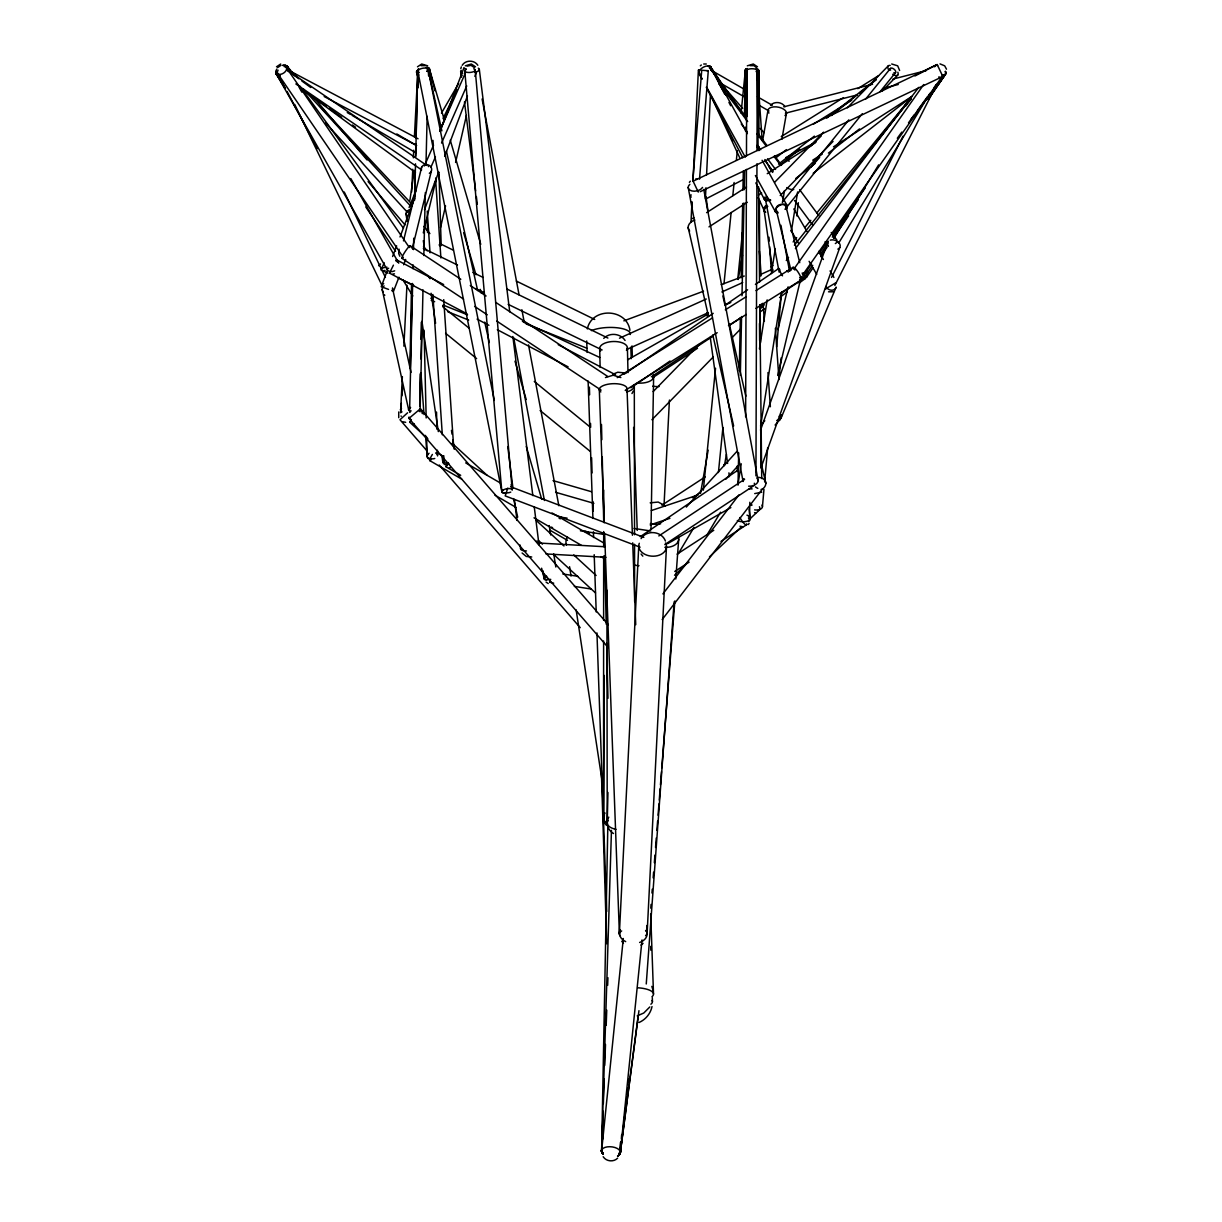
<?xml version="1.0" encoding="UTF-8"?>
<svg xmlns="http://www.w3.org/2000/svg" width="1222" height="1222" viewBox="0 0 1222 1222"><rect width="100%" height="100%" fill="white"/><g stroke="black" fill="none" stroke-linecap="round" stroke-linejoin="round"><path stroke-width="1.5" d="M603.607 640.97L603.561 818.893M603.622 620.226L603.668 556.086M603.668 546.662L603.683 531.57M603.683 522.13L603.714 490.068M745.634 416.809L746.428 169.43M746.474 156.111L746.749 70.479L745.71 119.634M755.944 475.832L756.953 163.748M756.983 150.428L757.243 70.509L758.129 150.55M604.279 675.461L603.561 817.64M651.005 529.111L653.617 376.666M409.935 367.822L411.539 284.054M419.742 404.1L420.322 373.642M420.979 339.365L421.3 322.241M607.823 825.751L601.606 1151.353L611.458 830.349M620.577 1142.127L620.394 1151.643L620.791 1142.326M737.202 471.616L737.324 465.918M739.264 370.831L740.349 317.583M741.158 277.654L742.671 203.494M742.93 190.189L743.327 171.172M744.442 116.029L745.374 70.387L745.405 76.238M738.012 485.073L738.684 452.873M740.333 375.246L741.571 316.544M741.998 295.724L743.954 202.944M744.244 189.685L744.641 170.759M745.481 130.998L745.557 127.21M757.044 80.072L757.243 70.601M749.498 519.381L749.834 502.273M758.236 89.634L758.633 70.616M409.584 411.661L412.639 283.932M413.005 268.672L413.097 264.869M413.464 249.609L413.739 238.183M414.655 200.041L415.511 163.824M415.694 156.202L417.756 70.418M420.078 411.829L422.995 289.813M423.82 255.505L425.332 192.587M426.004 163.992L427.15 116.334M607.945 792.482L607.227 822.925L606.891 590.119M410.241 368.265L412.379 283.428M414.563 196.711L415.19 172.21M415.572 157.119L415.892 143.936M416.045 138.269L417.664 74.175L414.411 136.895M419.788 406.147L420.582 374.1M420.964 359.024L421.926 321.325M603.072 1111.165L601.606 1151.2L601.85 1145.472M603.347 1103.542L604.248 1078.766M604.737 1065.416L605.501 1044.443M606.188 1025.38L606.754 1010.136M607.655 985.36L607.93 977.722M602.079 1139.775L603.026 1116.984M690.98 222.404L691.973 201.981M693.057 179.71L698.388 70.173L699.458 70.189L698.495 70.189M705.4 198.911L705.934 187.776M706.576 174.777L710.44 94.949M400.541 412.746L402.359 376.59M403.886 346.162L406.941 285.291M411.631 192.068L412.776 169.247M413.357 157.821L413.739 150.214M640.099 547.181L505.19 495.903L507.756 488.189M619.401 933.196L638.755 545.99M664.05 504.869L669.427 400.068M647.11 933.883L666.479 546.677M603.011 1130.075L602.385 1139.591L603.011 1131.984M621.02 1142.478L620.379 1151.995L621.082 1142.509M646.255 983.97L674.132 601.804M675.797 578.984L678.714 539.055M621.356 1138.705L621.631 1134.902M650.776 908.19L651.066 904.402M651.968 893.022L652.258 889.219M653.159 877.839L653.602 872.157M654.35 862.671L654.946 855.079M655.542 847.488L656.275 838.017M656.871 830.425L657.619 820.94M658.062 815.242L658.963 803.862M659.254 800.074L660.14 788.694M660.445 784.906L661.484 771.617M661.789 767.828L674.88 600.903M400.755 410.882L401.351 403.367M401.962 395.836L402.725 386.427M699.519 179.176L708.286 70.769L701.734 70.234L692.813 180.551L698.266 192.083M427.914 438.927L409.767 422.247L411.295 420.322M762.452 506.534L763.964 489.426M764.651 481.819L767.691 447.603M776.642 346.849L781.362 293.631M426.982 450.872L400.006 419.742L407.583 412.792M743.159 481.514L743.724 478.642M703.337 490.19L715.542 368.234M723.989 283.81L731.123 212.521M732.818 195.642L734.132 182.506M736.392 159.99L737.324 150.612M741.082 113.096L745.405 69.944M718.414 472.532L722.92 427.501M737.752 279.303L742.457 232.394M553.703 583.169L549.992 582.222M601.636 1150.788L623.312 938.511M638.953 1010.686L620.348 1152.3L642.039 939.947M778.857 378.744L781.148 357.924M796.851 215.943L798.317 202.699M620.364 1152.209L624.641 1116.343M625.084 1112.57L625.771 1106.918M626.214 1103.13L626.901 1097.478M627.573 1091.811L628.016 1088.038M628.704 1082.371L629.147 1078.598M608.144 647.492L409.11 418.581L410.256 417.328L420.46 408.713L608.22 624.671M620.348 1152.254L638.128 1016.246M409.889 200.316L414.319 170.377M737.981 484.538L741.25 463.81M759.427 348.881L767.172 299.894M771.357 273.514L775.222 249.013M782.676 201.92L784.463 190.617M760.664 425.592L781.82 291.829M786.876 259.797L787.472 256.024M791.352 231.538L797.615 191.961M550.206 581.076L549.961 582.497M700.557 493.306L708.149 450.17M738.195 279.487L742.487 255.108M762.62 140.698L767.905 110.698M724.417 465.674L726.403 454.416M781.866 139.323L786.494 113.066M440.546 227.567L445.556 205.861M455.577 162.434L466.437 115.403M777.986 329.573L788.114 286.865M777.742 375.444L800.67 278.876M423.286 232.852L435.597 181.589M403.489 240.902L421.636 167.261M412.288 248.509L431.335 171.187M466.987 313.794L389.482 273.117L393.438 265.159M396.172 260.591L396.478 259.797L443.647 284.558M399.12 249.181L398.693 253.534L399.823 256.238M460.786 68.661L461.32 66.904M398.739 411.951L398.739 417.695M587.339 328.917C591.799 306.997 626.764 308.173 629.941 330.291M652.013 1006.561C650.562 1013.618 645.552 1019.728 638.907 1022.539M760.512 430.144L827.813 241.956M760.939 467.98L839.774 247.531M381.188 286.727L387.237 270.734M392.613 256.513L396.646 245.851M400.006 236.976L414.777 197.872M440.302 130.357L463.795 68.157L466.117 68.967M391.804 290.668L393.484 291.386L398.968 277.195M403.672 264.762L405.689 259.431M424.492 209.665L438.591 172.348M444.64 156.355L467.461 95.942M474.854 76.39L476.198 72.846M409.095 207.557L416.198 189.96M441.02 128.371L456.616 89.649M781.041 418.092L835.833 287.857M424.401 165.948L433.55 145.158M439.66 131.304L465.628 72.419M430.862 167.307L435.444 156.92M441.554 143.066L466.743 85.907M384.243 262.822L380.989 269.925L387.863 273.163M443.036 118.61L455.027 93.865M460.694 475.312L446.03 466.804L448.398 462.619M831.525 277.47L903.012 136.253M834.84 285.474L936.128 85.433M631.973 393.545L633.256 391.147M772.273 271.192L772.884 270.047M790.145 270.795L790.848 269.497M441.463 113.096L458.647 83.508M395.806 260.836L396.478 259.843M390.154 272.094L389.574 273.025M678.378 553.581L693.989 527.415M706.896 535.114L720.552 512.217M446.595 465.888L446.045 466.773M833.969 238.153L878.633 164.863M838.598 243.209L929.911 93.376M420.399 408.835L419.65 409.645M806.673 277.073L813.134 267.633M820.665 256.635L827.111 247.211M834.641 236.197L848.618 215.775M928.216 99.456L945.416 74.313L927.849 99.196M804.045 277.837L812.737 265.311M820.359 254.359L827.966 243.392M832.319 237.129L858.424 199.553M928.033 99.349L945.431 74.298M793.888 269.115L923.695 84.547M802.487 275.133L942.116 76.604M803.847 274.904L811.53 264.028M819.198 253.137L826.882 242.246M832.381 234.487L865.298 187.837M897.315 138.254L901.79 132.098M908.481 122.857L914.071 115.158M917.417 110.545L927.467 96.691M934.173 87.465L936.403 84.379M786.281 260.546L788.557 257.567M795.415 248.616L918.745 87.388M911.016 119.298L945.278 74.511M662.935 593.892L739.05 494.803M662.171 619.569L762.497 488.953M905.456 106.283L911.307 98.783M794.422 245.148L910.864 98.707M879.855 137.063L910.864 98.417M782.248 202.21L848.832 119.878M865.482 99.303L890.441 68.432M784.982 209.283L862.274 113.738M880.1 91.681L895.558 72.572M793.124 241.956L796.668 237.633M804.916 227.521L810.812 220.311M816.708 213.086L911.077 97.607M276.493 66.813L280.709 64.002M277.638 67.577L280.984 65.346M417.496 66.813L421.712 64.002L427.685 65.82M462.191 65.27C465.597 59.802 474.411 59.802 477.817 65.27M408.53 409.477L410.607 407.4M689.376 182.338L690.308 181.207M641.092 538.627C646.652 529.538 661.744 531.035 665.425 541.025M748.185 524.589L749.117 523.444M649.814 1006.959L643.765 1013.023L637.227 1015.879M810.797 167.322L819.641 157.439M686.306 507.084L736.942 451.376M761 424.92L764.789 420.735M725.715 479.33L738.378 465.399M775.099 425.012L780.155 419.452M774.702 182.231L823.552 132.175M847.32 107.811L888.257 65.866M780.232 195.551L833.037 141.431M881.902 91.36L897.742 75.122M653.144 391.605L699.732 343.917M651.952 419.726L713.174 357.053M731.81 337.975L741.128 328.443M759.763 309.365L763.75 305.286M411.203 420.933L409.798 422.247M810.339 146.594L821.245 135.948M674.544 575.226L685.634 564.808M709.478 556.85L741.387 526.896M749.712 519.09L759.427 509.971M837.956 241.681L835.329 243.575M465.307 65.82L471.295 64.002L475.511 66.813M382.715 284.375L383.708 283.55M700.313 65.82L701.321 64.995M747.314 65.82L753.287 64.002L757.503 66.813M770.547 105.229C774.504 101.105 781.958 101.838 785.013 106.665M400.373 409.507L401.503 408.576M603.744 338.357C609.564 332.262 620.562 333.346 625.084 340.464M640.97 945.08L643.062 943.353M617.645 1158.151C613.704 1162.29 606.249 1161.557 603.179 1156.73M831.418 115.54L856.714 95.301M859.692 92.933L862.671 90.55M865.65 88.167L876.067 79.827M780.461 164.726L799.814 149.252M775.985 157.775L786.433 149.603M826.759 118.091L876.037 79.583M778.536 164.13L814.387 136.116M795.827 178.427L815.074 163.473M828.409 153.101L859.509 128.921M813.195 173.264L912.406 96.126M759.977 312.084L764.498 308.723M779.575 297.557L787.121 291.982M799.173 283.046L805.206 278.585M624.03 374.283L713.19 313.321M725.7 304.752L747.604 289.782M755.425 284.436L778.888 268.382M630.949 387.771L670.053 361.025M640.267 536.687L737.966 470.103M658.826 535.939L744.626 479.238M664.799 544.569L752.126 486.845M651.357 376.773L713.434 335.867M729.351 325.373L742.09 316.987M759.595 305.439L762.772 303.346M653.098 377.415L697.518 348.27M760.985 306.646L764.162 304.553M781.622 293.112L802.243 279.578M661.912 505.19L705.216 476.886M723.791 464.742L726.876 462.726M692.4 497.797L700.13 492.741M677.095 554.131L713.755 530.302M674.758 571.468L689.101 562.135M720.98 541.407L746.474 524.834M706.606 212.659L746.505 187.012M767.248 173.677L815.135 142.898M708.989 226.88L747.284 202.256M758.465 195.077L761.657 193.03M812.722 160.204L822.299 154.048M833.465 146.854L911.673 96.599M709.829 67.775L710.685 67.149L722.171 86.716M826.561 288.193L825.354 289.003L836.092 282.633M617.232 377.644L712.426 317.919M725.333 309.823L746.306 296.671M755.99 290.592L793.093 267.312M625.221 390.383L717.192 332.69M728.48 325.602L746.23 314.466M755.914 308.387L801.097 280.052M781.27 136.559L843.44 97.638M857.783 88.656L878.496 75.688M813.455 124.17L851.703 100.235M667.426 543.744L730.848 507.604M627.573 359.864L708.439 313.886M709.386 67.821L710.608 67.179L724.6 93.987M467.079 66.141L471.02 65.346L474.365 67.577M692.202 218.616L693.821 217.745M605.455 377.552L613.154 375.215L620.852 377.552M612.741 374.314L617.752 372.236L625.756 373.031M761.764 492.191L754.707 493.596M914.988 75.963L936.953 64.613M706.377 198.651L743.572 179.435M785.838 157.607L816.265 141.889M942.223 75.138L942.788 76.39L937.167 64.537L693.118 181.192M700.191 191.686L942.849 76.482M619.493 338.204L706.255 299.023M721.881 291.982L742.701 282.572M760.053 274.736L772.197 269.252M626.687 349.507L708.241 312.679M725.593 304.843L730.802 302.491M623.862 320.867L703.536 291.203M721.24 284.604L744.259 276.035M651.357 510.536L698.098 494.956M650.165 524.91L669.931 518.311M420.994 65.652L425.012 65.652M749.987 65.652L754.005 65.652L756.357 67.577M833.587 291.798L828.516 291.798M650.196 502.838L658.2 502.059L665.303 505.847M783.791 106.818L872.584 84.242M892.946 79.063L926.245 70.601M785.41 113.188L857.554 94.842M883.46 88.259L898.262 84.501M703.704 64.002L706.285 64.002M891.709 64.002L897.681 65.82L899.621 70.494M383.784 270.566L385.083 270.444M392.98 273.988L394.446 273.835M449.36 467.69L450.643 467.568M752.141 488.892L749.208 488.892M531.738 556.988L526.315 556.453L522.1 553.001M537.481 542.95L604.737 546.738M545.974 553.933L605.959 557.308M706.79 70.632L708.225 70.754M939.993 63.88L944.682 65.82L946.5 69.211M938.71 77.001L939.993 77.123M695.639 178.992L697.105 179.145M833.801 238.122L835.084 238.244M405.689 422.338L402.802 421.773M412.96 423.866L414.243 424.003M754.554 512.644L755.838 512.782M742.869 526.789L739.982 526.224M559.645 516.982L567.084 518.128M634.05 528.423L650.791 530.99M580.374 530.791L604.554 534.503M562.823 573.973L577.838 576.31M574.34 586.392L591.234 589.035M553.047 480.613L591.326 491.672M555.598 492.283L593.877 503.327M407.705 211.085L409.905 211.925M381.906 286.941L388.55 289.415M474.793 72.373L476.168 72.846L474.839 72.266M510.689 486.768L643.826 537.375M526.163 323.967L586.789 348.178M431.183 300.291L434.65 301.681M443.311 305.133L467.552 314.818M447.558 311.625L468.698 320.088M464.788 68.585L463.825 68.172M522.436 321.371L599.819 357.496M398.173 277.974L413.647 285.2M423.331 248.402L457.517 265.006M472.883 272.475L483.148 277.455M507.069 289.079L607.899 338.051M475.648 288.545L484.187 292.7M508.123 304.324L602.11 349.981M439.706 243.514L453.331 250.189M516.356 281.075L594.702 319.461M558.225 344.696L615.521 374.757M477.099 319.11L488.892 325.296M497.323 329.711L568.093 366.86M291.951 72.037L418.046 138.773M324.181 96.538L416.656 145.479M383.708 294.578L384.854 295.189M551.443 527.11L552.588 527.721M548.22 583.52L546.066 582.084M711.555 70.464L744.381 89.282M757.503 96.798L772.273 105.26M721.408 83.707L744.381 96.874M759.152 105.336L769.005 110.973M436.575 452.43L442.99 456.142M429.716 460.587L461.763 479.146M549.885 530.18L567.512 540.384M465.704 462.894L499.92 482.736M552.054 512.98L604.187 543.21M494.895 495.154L516.081 507.435M533.999 517.822L581.244 545.226M600.796 556.575L604.05 558.454M293.219 73.259L296.411 75.138M396.814 133.977L415.938 145.189M347.262 112.561L350.454 114.44M352.043 115.372L415.786 152.735M410.225 245.79L460.801 279.258M470.287 285.536L486.096 295.999M495.582 302.277L607.823 376.529M401.931 258.331L463.581 299.13M474.64 306.447L487.288 314.818M496.774 321.096L601.102 390.124M287.002 69.929L426.768 165.428M295.846 83.951L421.483 169.797M315.49 98.554L326.259 106.268M329.344 108.483L341.656 117.297M352.44 125.026L355.51 127.225M288.407 71.12L298.825 78.758M301.803 80.942L310.724 87.495M300.872 88.427L415.419 172.47M442.7 306.646L469.294 328.351M534.289 381.447L590.425 427.288M445.587 333.27L476.611 358.596M540.124 410.485L590.348 451.498M788.877 267.267L790.008 268.214M452.247 443.296L487.166 475.373M536.046 520.297L563.984 545.959M573.76 554.956L596.107 575.486M538.245 540.323L542.446 544.172M553.612 554.437L595.511 592.945M319.385 105.55L411.417 203.662M303.621 89.237L411.127 206.625M325.648 123.025L407.568 212.475M721.286 84.058L742.64 108.376M760.221 128.402L763.979 132.694M786.586 158.432L789.091 161.289M439.233 465.017L580.221 627.665M287.048 66.202L295.663 76.299M312.908 96.507L367.089 159.99M423.728 226.375L429.884 233.585M368.082 181.589L405.032 224.879M423.499 246.523L427.196 250.846M641.092 554.024L642.818 556.132M536.55 541.132L538.597 544.172M621.738 941.246L623.449 943.353M719.071 83.661L747.665 121.543M756.815 133.656L765.965 145.785M773.969 156.385L780.827 165.474M741.265 123.987L746.978 131.564M757.273 145.204L760.71 149.741M767.569 158.829L775.573 169.446M710.349 68.906L746.505 117.816M757.808 133.106L766.836 145.326M774.748 156.034L781.53 165.199M799.6 189.654L818.816 215.637M831.235 232.455L836.887 240.092M765.171 160.739L773.083 171.447M794.56 200.484L812.63 224.94M825.064 241.757L828.44 246.34M287.384 68.982L289.614 72.052M299.665 85.815L403.382 228.102M276.523 74.221L283 83.646L276.478 74.16M286.33 67.531L409.339 247.531M277.669 73.457L401.733 255.031M710.394 66.66L739.31 109.216M287.506 66.798L289.645 70.005M427.868 275.546L429.991 278.708M365.79 206.976L395.577 251.289M710.456 66.752L725.807 90.565M727.854 93.743L731.947 100.097M287.689 67.103L290.76 71.915M285.52 88.32L276.309 73.885L285.322 88.549M402.848 279.777L412.807 295.984M719.101 83.738L725.929 95.026M757.09 146.625L759.03 149.848M764.88 159.532L772.671 172.424M768.974 166.589L771.83 171.477M793.796 208.962L807.162 231.798M818.633 251.35L823.399 259.507M830.089 270.917L833.908 277.44M790.955 230.347L798.592 243.377M809.101 261.309L816.739 274.354M287.766 67.241L291.539 73.885M299.054 87.174L301.88 92.154M350.79 178.504L398.754 263.204M276.233 73.763L387.206 269.726M710.639 67.057L747.39 133.641M762.085 160.281L786.892 205.235M702.115 78.941L699.351 73.946L701.917 78.895M706.713 87.266L745.283 157.195M755.395 175.51L775.603 212.139M461.32 74.099L462.191 75.718M412.318 247.883L413.021 249.181M287.094 91.451L317.185 148.641M728.938 102.373L730.68 105.734M706.27 87.281L742.777 157.745M755.822 182.903L764.514 199.69M344.253 192.022L385.419 277.394M294.685 104.374L382.776 287.078M937.61 65.499L937.198 64.613M710.853 95.515L739.738 157.806M758.19 197.597L764.605 211.437M730.619 135.596L732.94 140.79M651.845 986.383L653.098 990.507M421.727 410.775L422.308 413.647M429.411 68.982L444.38 120.107M450.276 140.209L480.765 244.308M514.997 361.193L526.224 399.548M416.595 72.022L418.734 79.323M463.657 232.745L475.969 274.751M480.246 289.354L481.315 293.005M526.254 446.427L541.758 499.386M429.35 68.676L434.91 90.718M416.656 72.327L418.504 79.674M541.621 568.215L544.401 579.228M786.082 206.717L799.723 262.684M776.413 210.658L790.939 270.23M722.874 295.984L724.997 305.271M729.259 323.815L745.848 396.188M760.726 461.137L765.827 483.408M688.139 227.399L708.546 316.467M712.808 335.027L733.643 425.959M428.143 69.547L441.875 130.83M446.442 151.253L477.649 290.531M484.722 322.104L489.289 342.527M418.688 75.168L417.863 71.456L501.891 491.824M513.53 498.591L517.7 517.166M392.598 288.713L411.004 372.389M382.18 289.415L408.759 410.287M428.174 69.669L494.284 400.449M511.102 484.554L512.217 490.159M780.919 225.26L789.549 271.208M765.339 198.636L779.147 272.17M482.11 98.982L519.09 294.96M521.87 309.746L524.314 322.684M528.5 344.879L558.851 505.725M513.714 337.822L544.416 500.516M703.765 189.395L758.114 480.658M688.185 187.378L742.884 480.521M549.197 525.567L550.694 534.992M553.703 553.841L555.811 567.023M542.996 570.811L544.202 578.357M569.589 566.702L571.01 576.097M576.142 609.885L603.194 788.19M423.316 240.627L424.706 250.021M431.122 293.249L435.582 323.311M451.468 430.404L452.033 434.177M452.873 439.813L454.263 449.207M405.964 213.636L407.079 221.151M422.14 322.623L438.316 431.595M441.936 456.02L442.776 461.656M763.933 209.13L772.64 270.23M705.995 196.605L708.073 211.681M749.04 509.192L750.339 518.617M691.576 201.706L692.355 207.343M706.866 312.801L707.385 316.559M710.242 337.272L727.609 463.443M728.908 472.853L729.427 476.626M479.33 69.455L509.757 311.87M512.858 336.493L532.823 495.582M534.258 506.947L539.009 544.829M460.663 71.548L461.381 77.23M464.467 101.854L475.648 190.876M476.351 196.543L477.313 204.12M507.741 446.549L512.965 488.22M514.401 499.584L517.013 520.419M520.098 545.043L520.572 548.831M475.236 70.097L512.11 488.708M464.772 70.891L501.83 491.397M420.948 372.939L424.019 414.594M425.562 435.414L427.104 456.234L426.631 437.048M758.312 85.372L762.177 140.408M768.974 237.205L769.249 240.994M769.646 246.691L771.372 271.36M775.374 328.306L778.979 379.553M759.427 251.106L761.169 275.775M763.17 304.247L764.376 321.325M767.966 372.573L770.364 406.743M428.235 70.234L428.617 75.917M432.97 140.377L433.23 144.181M435.658 180.199L440.898 257.934M443.723 299.65L453.698 447.527M417.756 70.769L418.535 82.149M427.226 211.07L430.037 252.786M432.863 294.487L442.318 434.788M443.723 455.653L444.121 461.336M758.282 95.011L758.45 98.799M627.008 388.642L632.431 535.236M632.706 542.843L635.73 624.702M646.835 925.497L647.11 933.104M599.299 389.513L604.218 522.772M604.646 534.197L619.401 933.975M630.812 347.231L631.224 358.688M633.622 427.379L637.242 530.409M650.7 913.949L653.51 994.097M586.713 340.969L587.11 352.425M588.118 381.05L592.93 518.433M593.403 531.784L593.602 537.512M594.197 554.681L596.214 611.932M596.947 632.92L606.723 911.505M632.003 345.902L632.354 357.343M650.715 946.378L650.822 950.197M652.319 997.839L652.426 1001.658M589.401 387.16L589.63 394.798M590.532 423.392L590.654 427.196M591.601 457.7L592.074 472.945M592.96 501.539L593.266 511.071M601.331 770.334L606.738 943.796M438.958 172.226L441.203 245.622M427.089 217.485L427.547 232.547M627.405 347.919L628.001 372.634M599.681 348.423L600.139 367.44M601.484 424.477L601.85 439.691M602.247 456.799L603.775 521.458M604.05 532.868L604.371 546.173M604.585 555.689L606.204 624.152M606.662 643.154L607.96 698.312M436.529 412.058L436.941 429.228M437.445 450.231L437.583 455.943M417.848 74.405L418.168 87.77M424.049 330.169L426.173 417.955M758.526 186.783L759.565 282.145M759.824 305.042L761.718 478.596M746.749 70.555L747.253 116.319M759.473 323.479L759.626 340.602M758.816 98.997L758.633 70.464L759.015 137.185M760.191 308.234L760.42 342.481M759.076 146.716L759.091 150.535M759.381 200.087L759.824 276.34M759.992 304.935L760.206 341.152M760.695 425.027L760.939 466.957M745.374 70.525L745.649 118.183M634.31 385.831L634.539 534.717M634.554 544.264L634.63 601.53M618.867 1153.812A9.394 3.865 1.8 0 0 620.241 1151.032A9.394 3.895 1.1 0 1 618.867 1153.751A9.394 3.926 2.4 0 0 620.241 1151.093A9.394 4.812 4.2 0 1 618.851 1154.561A9.394 4.705 5.8 0 0 617.156 1148.405A9.394 4.705 5.8 0 0 604.844 1147.458A9.394 4.705 5.8 0 0 603.164 1153.492A9.394 3.895 1.1 0 1 601.759 1150.65A9.394 3.131 2.1 0 0 601.759 1151.766M603.149 1153.705A9.394 4.812 4.2 0 1 601.774 1150.131A9.394 4.292 3.8 0 0 603.149 1153.446A9.394 3.865 1.8 0 1 601.759 1150.559M613.505 833.526A13.87 12.617 1.4 0 1 608.77 817.136M634.081 384.579A13.87 6.828 -0.1 0 1 626.81 391.895M615.995 829.341A13.87 6.828 -0.1 0 1 608.205 820.497M665.501 543.011A13.87 9.868 2.9 0 1 653.296 556.209A13.87 9.868 2.9 0 1 639.289 543.286M646.148 930.232A13.87 9.868 2.9 0 1 639.625 942.468M625.679 941.627A13.87 9.868 2.9 0 1 620.379 929.591M600.842 391.941A13.87 5.392 -2.1 0 1 612.466 383.708A13.87 5.392 -2.1 0 1 626.046 390.658M645.567 930.675A13.87 5.392 -2.1 0 1 645.567 935.64M620.379 935.93A13.87 5.392 -2.1 0 1 621.662 930.95M762.329 489.121A7.515 2.688 37.5 0 1 761.077 489.426M757.823 488.372A7.515 2.688 37.5 0 1 755.44 486.906M754.325 483.225A5.255 2.78 56.5 0 1 754.371 483.652M753.653 485.837A5.255 2.78 56.5 0 1 753.424 485.974M392.522 287.918A5.255 4.323 -12.4 0 1 392.399 289.92M383.357 292.089A5.255 4.323 -12.4 0 1 384.105 285.902M409.935 412.379A5.255 4.323 -12.4 0 1 411.096 410.821M418.825 410.623A5.255 4.323 -12.4 0 1 419.406 411.325M428.051 71.395A5.255 2.963 1.4 0 0 427.074 68.707A5.255 2.597 -3.9 0 1 427.654 71.456M418.611 72.052A5.255 2.963 1.4 0 1 418.611 68.814M473.693 68.829A5.255 1.955 -5 0 1 473.693 71.609A5.255 1.955 -5 0 1 466.3 72.159A5.255 1.955 -5 0 1 466.3 69.394M510.75 492.099A5.255 1.955 -5 0 1 503.556 492.71A5.255 1.955 -5 0 1 502.99 490.068M418.993 72.602A5.255 2.276 -11.3 0 1 419.482 69.379A5.255 2.276 -11.3 0 1 426.524 68.233A5.255 2.276 -11.3 0 1 427.013 71.319M504.228 493.383A5.255 2.276 -11.3 0 1 503.785 489.717A5.255 2.276 -11.3 0 1 511.85 489.365M782.508 275.836A7.515 3.116 55.6 0 1 779.728 269.298M689.651 231.05A9.394 6.874 -12.9 0 1 694.86 220.021M757.38 477.359A9.394 6.874 -12.9 0 1 765.278 481.101A9.394 6.874 -12.9 0 1 763.108 488.601M757.044 70.907A5.255 1.665 -0.6 0 0 755.715 69.287A5.255 1.741 1.2 0 1 757.044 71.075M747.345 71.304A5.255 1.665 -0.6 0 1 747.345 69.776A5.255 1.741 1.2 0 0 747.345 71.212A5.255 1.757 0.2 0 1 748.979 69.058A5.255 1.757 0.2 0 1 755.838 69.318A5.255 1.757 0.2 0 1 756.082 71.609M702.543 187.409A7.515 4.567 -10.6 0 1 691.881 190.938A7.515 4.567 -10.6 0 1 689.85 184.278M756.907 478.26A7.515 4.567 -10.6 0 1 756.662 483.561A7.515 4.567 -10.6 0 1 748.628 486.203M403.382 257.292A7.515 1.023 -56.5 0 1 402.542 256.101A7.515 1.023 -56.5 0 1 408.026 247.669A7.515 1.023 -56.5 0 1 410.012 247.119M792.971 268.84A7.515 1.68 57.9 0 1 795.553 268.825A7.515 1.68 57.9 0 1 800.792 277.195A7.515 1.68 57.9 0 1 799.662 279.502M421.468 170.27A5.255 4.674 13.8 0 1 424.553 164.771A5.255 4.674 13.8 0 1 431.106 167.292A5.255 4.674 13.8 0 1 429.334 173.295M284.146 66.614A5.255 3.04 -34.3 0 1 286.07 70.571A5.255 3.04 -34.3 0 1 279.578 74.374A5.255 3.04 -34.3 0 1 278.097 70.158M770.67 200.026A5.255 3.727 -10.6 0 1 765.079 197.475M945.278 71.533A6.629 3.467 37.4 0 1 942.605 75.352A6.629 3.697 34.8 0 0 945.599 71.64M934.723 66.477A6.629 3.467 37.4 0 1 935.594 65.835M786.785 270.765A6.629 3.467 37.4 0 1 788.266 272.094M776.627 211.039A5.255 4.338 -13.7 0 1 780.721 204.364A5.255 4.338 -13.7 0 1 786.25 209.512M777.971 212.323A5.255 4.338 -13.7 0 1 777.559 212.048M802.274 272.903A5.255 4.338 -13.7 0 1 802.274 273.682M794.712 269.97A5.255 4.338 -13.7 0 1 795.186 269.757M801.388 276.691A5.255 2.994 35.1 0 1 800.96 277.119M800.013 277.501A5.255 2.994 35.1 0 1 799.631 277.562M282.557 65.408A6.629 4.659 -29.5 0 1 287.766 70.907M280.296 75.703A6.629 4.659 -29.5 0 1 276.798 69.058M394.691 270.826A6.629 4.659 -29.5 0 1 386.87 267.068M396.89 261.63A6.629 4.659 -29.5 0 1 397.792 262.134M388.489 268.443A5.255 1.329 -29.5 0 1 388.627 268.229M708.348 66.08A6.629 3.635 -27.4 0 1 710.685 70.036A6.629 3.681 -28.9 0 0 707.981 65.957A6.629 3.681 -28.9 0 0 700.16 69.761A6.629 3.681 -28.9 0 0 700.71 74.832M700.68 74.741A6.629 3.635 -27.4 0 1 699.564 70.509M770.196 200.255A6.629 3.635 -27.4 0 1 764.315 197.216M897.88 72.205A6.629 3.101 44.3 0 1 892.732 74.267M888.898 70.341A6.629 3.101 44.3 0 1 890.212 65.408M770.456 200.423A6.629 3.101 44.3 0 1 766.102 196.162M777.925 213.208A6.629 3.681 -28.9 0 1 776.169 208.259A6.629 3.681 -28.9 0 1 784.57 204.166A6.629 3.681 -28.9 0 1 786.326 209.115M890.563 70.204A3.284 1.68 39 0 1 891.846 68.096A3.284 1.68 39 0 1 895.589 71.12A3.284 1.68 39 0 1 893.786 72.816M428.342 166.513A3.284 0.962 -55.7 0 1 428.448 166.65M618.867 1153.476A9.394 3.131 2.1 0 0 620.241 1151.231A9.394 4.292 3.8 0 1 618.851 1154.271M606.601 825.43A13.87 11.38 0.3 0 1 605.043 813.027M607.563 823.2A13.87 6.965 0 0 1 604.478 815.716M638.984 565.71A13.87 11.777 3.6 0 1 633.882 564.793M600.659 350.851A13.87 6.66 -1.4 0 1 613.551 341.503A13.87 6.66 -1.4 0 1 626.443 350.378M407.43 216.126A6.629 4.124 -8.4 0 1 411.356 209.069M446.931 465.154A6.629 4.124 -8.4 0 1 444.243 458.907M418.611 72.144A5.255 2.597 -3.9 0 1 418.611 69.303M448.886 463.673A5.255 2.597 -3.9 0 1 444.197 460.862M478.291 68.172A9.394 3.009 -7.2 0 1 475.877 72.19M462.756 73.228A9.394 3.009 -7.2 0 1 461.32 70.357M526.468 550.969A9.394 3.009 -7.2 0 1 521.229 547.639M426.997 68.401A5.255 2.108 -12.6 0 1 426.997 71.105M418.428 72.342A5.255 2.108 -12.6 0 1 418.428 70.372M830.273 240.138A6.629 4.628 19.7 0 1 838.995 242.827A6.629 4.628 19.7 0 1 837.849 249.151M827.813 245.469A6.629 4.628 19.7 0 1 828.409 241.208M757.151 68.661A6.629 2.872 -0.3 0 1 757.151 72.281M747.314 72.556A6.629 2.872 -0.3 0 1 747.314 68.493M760.68 466.178A6.629 2.872 -0.3 0 1 760.832 467.476M793.735 189.578A6.629 3.88 9 0 1 786.831 187.577M435.597 178.107A5.255 4.705 13.5 0 1 434.436 183.147M765.476 212.185A5.255 4.399 -8.1 0 1 766.759 205.097M384.686 267.45A5.255 3.574 -27.8 0 1 380.668 267.679M378.866 265.51A5.255 3.574 -27.8 0 0 378.927 265.846A5.255 1.787 -27.8 0 1 380.546 263.952M709.371 67.607A5.255 2.658 -31.1 0 1 709.524 67.836M765.69 212.154A5.255 2.872 -24.9 0 1 767.813 206.381M620.196 1151.292A9.394 5.484 7.5 0 1 617.614 1155.966M603.179 1153.843A9.394 5.484 7.5 0 1 601.804 1149.703A9.394 5.82 7.4 0 0 603.179 1154.072A9.394 5.682 6.8 0 1 601.804 1149.765M653.083 374.833A13.87 6.645 1 0 1 637.242 382.99M678.485 537.42A13.87 8.875 4.2 0 1 664.875 547.349M591.402 330.627A21.935 7.103 -2 0 1 616.682 327.725A21.935 7.103 -2 0 1 630.262 334.523M637.609 987.773A21.935 7.103 -2 0 1 651.968 996.755M746.718 523.795A6.629 1.65 57 0 1 744.442 523.841A6.629 1.65 57 0 1 739.982 517.517M779.285 416.183A5.255 2.062 42.3 0 1 778.765 419.711M409.019 417.649A5.255 3.62 1.1 0 1 409.003 417.313M411.371 419.757A5.255 2.902 1.4 0 1 409.003 417.282M425.943 67.241A6.629 2.78 -16.3 0 1 428.953 70.143M417.634 73.351A6.629 2.78 -16.3 0 1 418.474 69.547M559.157 518.418A6.629 2.78 -16.3 0 1 560.486 518.754M801.158 278.02A6.629 2.673 56.6 0 1 800.975 278.173M691.087 197.261A7.515 4.46 -7.8 0 1 691.087 194.787M746.963 515.149A7.515 4.46 -7.8 0 1 748.674 521.595M758.159 69.685A6.629 2.49 1.2 0 1 758.159 71.518M746.107 71.533A6.629 2.49 1.2 0 1 746.107 69.257M748.414 518.006A6.629 2.49 1.2 0 1 746.489 521.412A6.629 2.49 1.2 0 1 737.324 520.541M836.108 287.048A5.255 4.414 22.8 0 1 831.296 290.21A5.255 4.414 22.8 0 1 826.118 286.376M781.209 415.205A5.255 4.414 22.8 0 1 776.734 420.46M781.148 414.854A5.255 2.093 -4 0 1 780.339 416.992M771.311 267.083A7.515 2.673 69.6 0 1 772.839 265.525M439.385 245.286A6.629 5.804 -1.8 0 1 439.844 245.729M285.429 65.453A6.629 3.529 -40.5 0 1 287.521 67.913M276.814 71.64A6.629 3.529 -40.5 0 0 278.158 75.489A6.629 4.644 -32.5 0 1 275.897 71.701M439.233 244.721A6.629 3.529 -40.5 0 1 439.508 244.904M935.472 65.973A6.629 3.697 34.8 0 0 934.555 66.721A6.629 3.574 34.4 0 1 935.472 66.003M802.503 276.752A6.629 3.712 35.2 0 1 802.197 276.997M287.842 69.196A6.629 4.017 -33.9 0 0 285.245 65.56A6.629 3.926 -34.5 0 1 287.796 69.089M433 297.465A6.629 4.017 -33.9 0 1 430.831 298.26M287.353 67.913A6.629 1.818 -33.9 0 0 286.055 66.584A6.629 1.711 -34.5 0 1 287.292 67.821M276.844 72.77A6.629 1.818 -33.9 0 0 277.959 74.42A6.629 1.711 -34.5 0 1 276.707 73.183M603.133 1153.385A9.394 3.926 2.4 0 1 601.759 1150.467M566.473 545.18A13.87 10.784 -8.6 0 1 567.482 537.161M584.834 531.035A13.87 10.784 -8.6 0 1 589.508 533.174M430.724 459.823A5.255 0.794 -59.9 0 1 429.777 459.609A5.255 0.794 -59.9 0 1 432.405 454.416M759.427 506.733A5.255 2.643 46.8 0 1 758.144 510.384M430.908 459.701A5.255 3.742 -4.2 0 1 427.211 456.982A5.255 3.742 -4.2 0 1 429.044 453.255M435.643 453.011A5.255 3.742 -4.2 0 1 437.491 455.164M434.757 458.51A5.255 2.826 -1.4 0 1 428.28 457.899A5.255 2.826 -1.4 0 1 428.265 454.324M550.755 579.365A6.629 1.94 -9.1 0 1 544.997 579.167A6.629 1.94 -9.1 0 1 545.272 577.12M428.403 67.913A6.629 2.551 -14.1 0 1 428.998 70.189M417.267 72.923A6.629 2.551 -14.1 0 1 417.267 70.509M546.677 580.297A6.629 2.551 -14.1 0 1 546.677 576.234M802.869 277.868A6.629 2.658 56.7 0 1 800.028 279.258M768.943 113.081A9.394 4.857 10 0 1 771.586 107.246A9.394 4.857 10 0 1 783.546 109.109A9.394 4.857 10 0 1 784.982 115.571M758.343 70.311A6.629 2.643 5.7 0 1 758.343 71.762M746.138 71.227A6.629 2.643 5.7 0 1 746.138 68.783M761.993 505.083A6.629 3.849 5.1 0 1 760.939 508.902A6.629 3.849 5.1 0 1 754.631 509.88M751.179 505.434A5.255 1.634 -0.5 0 1 752.126 505.022M285.444 66.278A6.629 2.856 -31.6 0 1 287.796 68.172M278.097 74.741A6.629 2.856 -31.6 0 1 276.676 71.655M803.771 273.132A5.255 3.513 -11.7 0 1 803.434 274.797M803.496 273.759A6.629 3.697 34.8 0 1 800.761 278.83M443.922 304.843A6.629 3.926 -34.5 0 1 442.838 305.576M659.086 386.564A13.87 6.11 2.9 0 1 652.747 386.167M660.598 523.826A13.87 8.615 2.9 0 1 650.394 523.505M652.059 1000.421A21.935 6.858 -1.8 0 1 650.898 1004.224M401.305 412.471A5.255 4.033 4.6 0 1 401.977 411.845M401.305 416.29A5.255 2.963 2.9 0 1 401.03 416.015M805.726 276.844A6.629 2.658 53.5 0 1 802.533 278.142M807.391 270.765A6.629 4.766 -22.7 0 1 803.602 277.425M945.416 71.319A6.629 3.574 34.4 0 1 943.185 75.26M806.138 273.117A6.629 3.574 34.4 0 1 803.939 278.005M283.107 65.255A6.629 4.644 -32.5 0 1 288.117 68.844M620.684 1142.249L620.394 1151.735L620.745 1142.28M601.866 1147.198L601.621 1151.002L601.896 1147.198M943.567 76.054L942.987 75.184L943.567 76.054M276.294 71.35A6.629 4.017 -33.9 0 0 277.806 75.199A6.629 3.926 -34.5 0 1 276.325 71.456M710.578 69.058A6.629 3.376 -34.2 0 0 708.18 65.851A6.629 3.376 -32.8 0 1 710.639 69.119M617.614 1156.027A9.394 5.682 6.8 0 0 620.196 1151.155A9.394 5.82 7.4 0 1 617.614 1156.165"/></g></svg>
